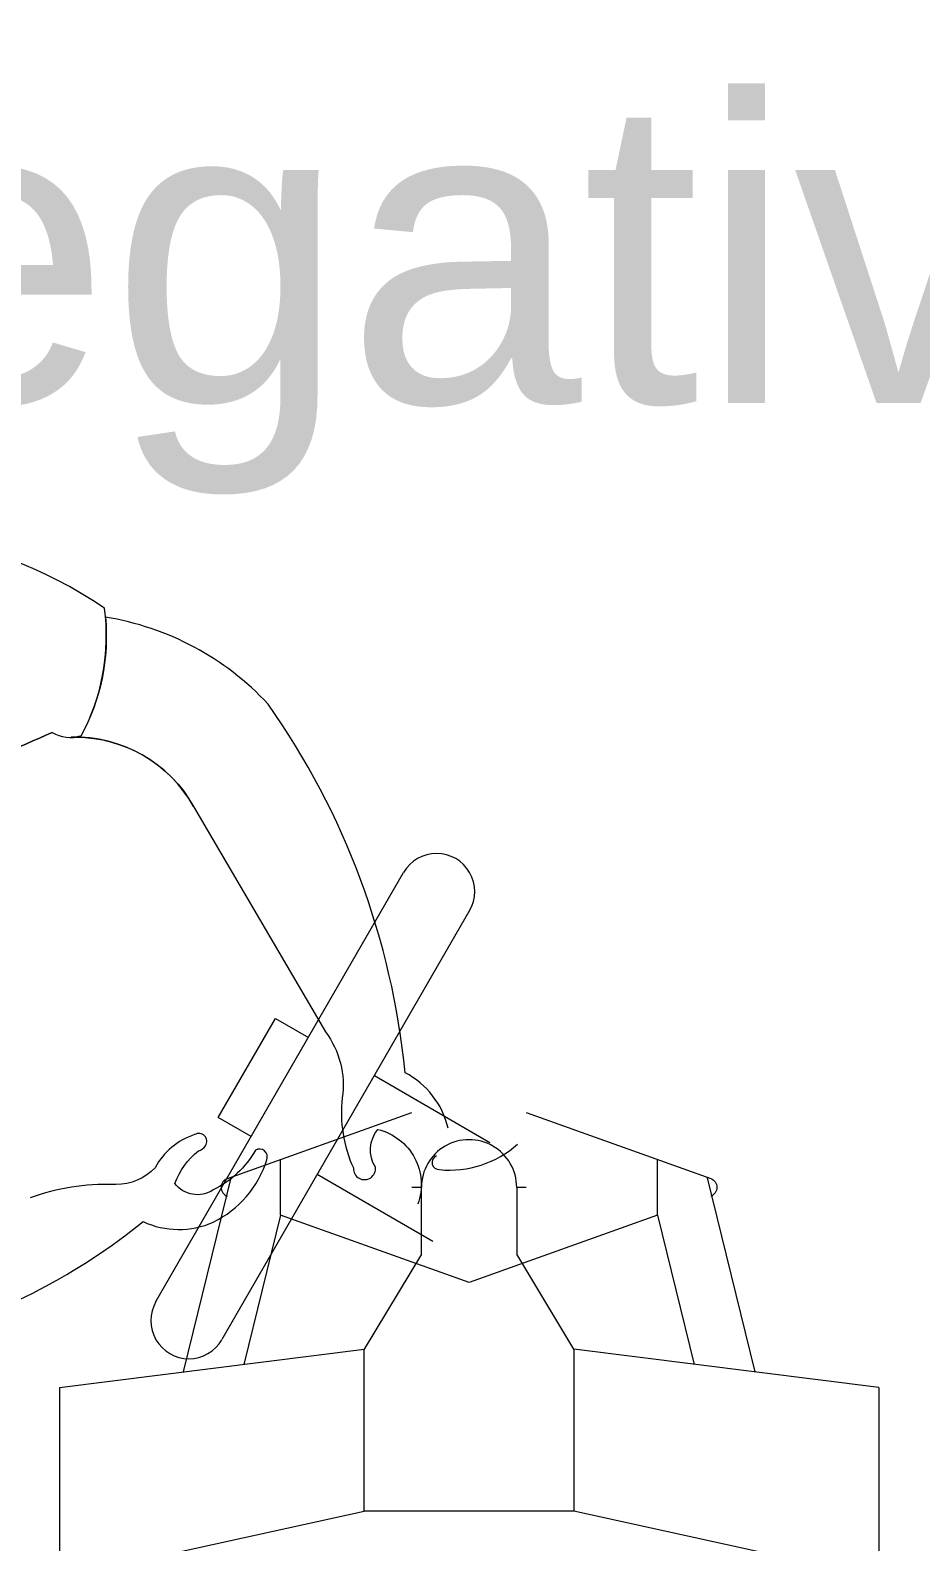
# Model space of a CAD drawing. Header units: millimetres. Extents: x 15590 to 15992, y 1055 to 1132.
# Drawn here: x 15898.954 to 15899.541, y 1074.753 to 1075.749 of the extents above; entities that cross this region are included whole.
import ezdxf

# ---------------------------------------------------------------- set-up
doc = ezdxf.new("R2010")
doc.units = ezdxf.units.MM
doc.header["$MEASUREMENT"] = 0
doc.layers.get('0').update_dxf_attribs({"lineweight": 9})
doc.layers.add('0$2E', color=7, linetype='Continuous', lineweight=0)
doc.layers.add('DM Divers', color=7, linetype='Continuous', lineweight=9)
doc.styles.get("Standard").update_dxf_attribs({"font": 'swiss.ttf', "height": 0.2})

# ---------------------------------------------------------------- blocks, each defined once
blk = doc.blocks.new('A$C6FF46787')
at = {"layer": '0$2E', "color": 7, "linetype": 'Continuous', "lineweight": 5}
for p, q in [((0.52312, 1.65811), (0.61009, 1.50954)), ((0.49831, 1.33182), (0.66156, 1.61459)), ((0.70506, 1.58947), (0.54181, 1.30671)), ((0.53934, 1.45314), (0.57702, 1.51839)), ((0.57702, 1.51839), (0.59877, 1.50583)), ((0.64227, 1.48072), (0.7184, 1.43676)), ((0.54543, 1.41301), (0.66701, 1.45643)), ((0.74236, 1.45643), (0.86394, 1.41301)), ((0.5611, 1.44058), (0.53934, 1.45314)), ((0.58044, 1.38868), (0.58044, 1.42551)), ((0.82893, 1.38868), (0.82893, 1.42551)), ((0.68073, 1.37151), (0.6046, 1.41546)), ((0.54771, 1.41337), (0.51631, 1.28544)), ((0.67329, 1.40709), (0.66701, 1.40709)), ((0.67329, 1.36314), (0.67329, 1.40709)), ((0.74236, 1.40709), (0.73608, 1.40709)), ((0.73608, 1.40709), (0.73608, 1.36314)), ((0.86166, 1.41337), (0.89306, 1.28544)), ((0.58044, 1.38868), (0.55633, 1.29044)), ((0.70469, 1.3443), (0.58044, 1.38868)), ((0.82893, 1.38868), (0.70469, 1.3443)), ((0.82893, 1.38868), (0.85304, 1.29044)), ((0.67329, 1.36314), (0.63562, 1.30035)), ((0.77376, 1.30035), (0.73608, 1.36314)), ((0.43469, 1.27523), (0.63562, 1.30035)), ((0.63562, 1.1936), (0.63562, 1.30035)), ((0.77376, 1.30035), (0.77376, 1.1936)), ((0.97469, 1.27523), (0.77376, 1.30035)), ((0.43469, 1.27523), (0.43469, 1.14965)), ((0.97469, 1.27523), (0.97469, 1.14965)), ((0.43469, 1.14965), (0.63562, 1.1936)), ((0.77376, 1.1936), (0.63562, 1.1936)), ((0.97469, 1.14965), (0.77376, 1.1936))]:
    blk.add_line(p, q, dxfattribs=at)
for centre, major_axis, start_param, end_param in [((0.29476, 1.53881), (0.1696, 0.25006), 0, 0.945896), ((0.29476, 1.53881), (0.1696, 0.25006), 0, 0.945896), ((0.32835, 1.77018), (0.1206, -0.06558), 0, 0.634655), ((0.32835, 1.77018), (0.1206, -0.06558), 0, 0.634655), ((0.43496, 1.59773), (-0.12782, 0.13733), 4.712389, 5.37261), ((0.43496, 1.59773), (-0.12782, 0.13733), 4.712389, 5.37261), ((0.15834, 1.43365), (-0.04901, 0.50414), 4.712389, 5.229652), ((0.68992, 1.08687), (-0.26004, 0.61997), 0, 0.109043), ((0.44205, 1.72798), (0.02113, -0.01217), 4.712389, 5.522233), ((0.44205, 1.72798), (0.02113, -0.01217), 4.712389, 5.522233), ((0.44515, 1.61449), (-0.04362, 0.07798), 4.712389, 5.803856), ((0.68331, 1.60203), (0.01256, 0.02175), 4.712389, 7.853982), ((0.63675, 1.43332), (-0.0128, 0.05415), 4.712389, 5.570333), ((0.70811, 1.45634), (-0.00978, -0.08706), 4.712389, 5.253836), ((0.53797, 1.39851), (-0.04332, -0.01424), 4.712389, 5.473276), ((0.52657, 1.43735), (0.00447, -0.00285), 0, 2.704506), ((0.70469, 1.40709), (0.0314, 0), 0, 3.141593), ((0.69172, 1.48611), (-0.00642, -0.06735), 0, 0.82266), ((0.52273, 1.44109), (0.00998, 0.00361), 4.712389, 5.26497), ((0.50663, 1.44512), (0.0609, 0.02947), 4.712389, 5.535049), ((0.56659, 1.42725), (0.00473, -0.00195), 0, 2.512469), ((0.68511, 1.4235), (-0.00181, 0.00438), 0, 2.790353), ((0.63574, 1.41946), (-0.00728, 0.0004), 0, 3.340891), ((0.46506, 1.26612), (0.00549, 0.14281), 0, 0.392938), ((0.54754, 1.40709), (-0.00211, 0.00591), 0, 2.455545), ((0.23209, 1.70244), (0.11383, -0.39311), 0, 0.399358), ((0.51328, 1.43498), (-0.02347, -0.05045), 0, 0.857944), ((0.52006, 1.31926), (-0.02175, 0.01256), 0, 3.141593)]:
    blk.add_ellipse(centre, major_axis=major_axis, ratio=1, start_param=start_param, end_param=end_param, dxfattribs=at)
at = {"layer": '0$2E', "color": 7, "linetype": 'Continuous', "lineweight": 5, "extrusion": (0, 0, -1)}
for centre, major_axis, start_param, end_param in [((0.32835, 1.77018), (0.13669, 0.01273), 0, 0.59094), ((0.68992, 1.08687), (0.58799, 0.32596), 4.712389, 4.821432), ((0.44205, 1.72798), (0.00691, -0.02339), 0, 0.146903), ((0.44515, 1.61449), (0.08935, -0.00031), 4.712389, 5.769637), ((0.56377, 1.47476), (0.04632, 0.03477), 0, 0.793705), ((0.66058, 1.43174), (-0.01123, 0.01762), 4.712389, 5.982568), ((0.63586, 1.40896), (0.03628, -0.00877), 4.712389, 6.400287), ((0.55743, 1.39215), (-0.04668, 0.01748), 0, 0.539161), ((0.50806, 1.46321), (-0.0316, -0.05585), 4.712389, 5.318691), ((0.47214, 1.44423), (-0.02417, -0.02563), 4.712389, 5.532928), ((0.47096, 1.41466), (-0.00566, -0.00098), 4.712389, 4.954902), ((0.52558, 1.42087), (-0.01546, -0.01037), 4.712389, 6.225647), ((0.86183, 1.40709), (0.00591, -0.00211), 4.712389, 7.167934)]:
    blk.add_ellipse(centre, major_axis=major_axis, ratio=1, start_param=start_param, end_param=end_param, dxfattribs=at)

msp = doc.modelspace()

# ---------------------------------------------------------------- linework, layer by layer
msp.add_circle((15910.62952, 1093.15619), 38.44107)

# ---------------------------------------------------------------- block references
msp.add_blockref('A$C6FF46787', (15898.53837, 1073.57902))

# ---------------------------------------------------------------- texts
at = {"layer": 'DM Divers', "insert": (15898.5099, 1075.70309), "char_height": 0.2, "width": 3.3610421, "attachment_point": 2}
msp.add_mtext('{\\C1;Ch. Froide Negative\\P22 m²}', dxfattribs=at)

doc.saveas('drawing.dxf')
